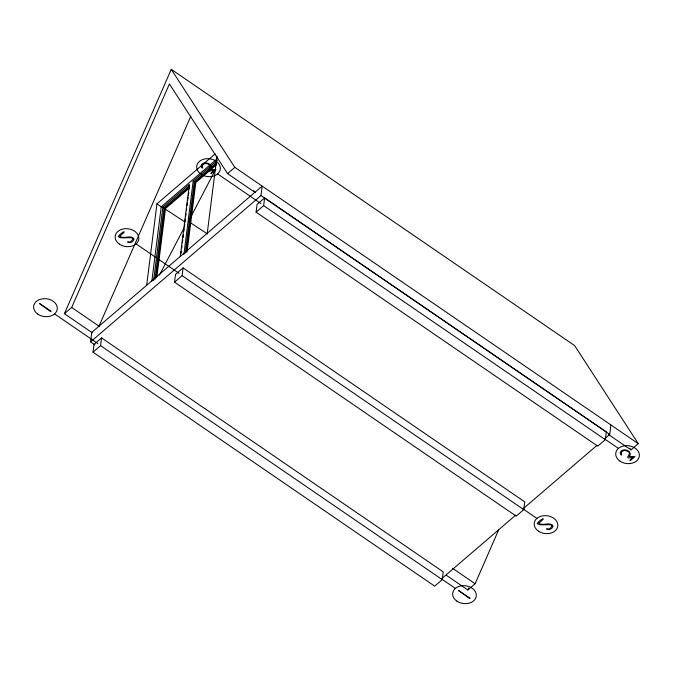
<?xml version="1.0" encoding="UTF-8"?>
<svg xmlns="http://www.w3.org/2000/svg" width="673" height="673" viewBox="0 0 673 673"><rect width="100%" height="100%" fill="white"/><g stroke="black" fill="none" stroke-linecap="round" stroke-linejoin="round"><path stroke-width="1.01" d="M90.552 341.876L91.747 332.412L262.167 186.101L260.973 195.557L90.552 341.876L94.893 344.845M93.017 352.156L93.993 344.399L101.564 337.896L443.221 571.882L442.245 579.638L434.674 586.141L93.017 352.156L100.588 345.653L101.564 337.896M146.664 285.268L156.944 203.852L215.15 153.89M151.837 281.095L161.226 206.788L217.034 158.87M153.604 280.498L162.874 207.099L189.382 184.343L180.246 256.707M155 279.211L164.019 207.881L189.744 185.79M156.077 277.419L164.843 208.041L189.458 186.901L189.197 188.978M156.885 276.855L165.524 208.504L189.349 188.053M174.551 282.155L175.527 274.399L183.106 267.896L524.763 501.881L523.779 509.638L516.208 516.141L174.551 282.155L182.122 275.652L183.106 267.896M181.079 253.183L181.348 251.113M181.735 248.001L181.996 245.931M182.391 242.827L182.787 239.714M183.048 237.645L183.435 234.541M183.83 231.436L184.091 229.358M184.486 226.254L184.747 224.185M185.008 222.115L185.403 219.003M185.79 215.898L186.051 213.829M186.446 210.725L186.707 208.647M187.102 205.543L187.489 202.438M187.759 200.369L188.146 197.256M188.406 195.187L188.802 192.083M183.897 254.487L193.176 181.087L217.345 160.342M185.302 253.199L194.312 181.87L216.142 163.127M186.244 252.442L195.136 182.03L216.58 163.623M187.052 251.879L195.818 182.492L216.462 164.767M207.25 233.245L217.017 155.959M256.085 212.155L257.069 204.399L264.64 197.896L606.297 431.881L605.313 439.637L597.742 446.14L256.085 212.155L263.656 205.652L264.64 197.896M605.75 437.829L609.738 434.413L610.933 424.949M92.176 332.706L64.415 313.694L171.253 69.344L574.683 345.636L638.265 443.667L630.996 449.909L608.434 434.464M64.415 313.694L71.683 307.452L169.411 83.948L227.567 173.626L255.328 192.638M99.015 326.169L190.846 116.151M446.157 575.129L467.844 589.985L468.686 588.059M467.844 589.985L475.113 583.743L498.701 529.794M159.451 275.114L184.15 227.726M188.953 220.525L215.596 169.411M227.567 173.626L234.835 167.384L638.265 443.667M441.707 578.671L515.762 515.089M522.929 508.931L596.993 445.349M188.465 221.451L207.52 233.96M164.061 208.293L184.839 221.939M260.973 195.557L609.738 434.413M217.631 173.903L261.006 203.616M604.556 438.897L618.445 448.403M263.656 205.652L605.313 439.637M193.176 181.087L194.312 181.87M162.874 207.099L164.019 207.881M156.944 203.852L161.966 207.292M136.097 243.912L179.136 273.381M523.131 508.973L536.903 518.403M182.122 275.652L523.779 509.638M71.683 307.452L99.444 326.464M452.55 568.29L475.113 583.743M54.555 313.912L97.863 343.567M441.513 578.915L455.369 588.404M100.588 345.653L442.245 579.638M629.852 448.151L630.996 449.909M253.755 190.585L254.899 192.343M171.253 69.344L234.835 167.384M202.102 166.029C203.894 169.613 200.571 168.115 201.362 165.306A5.258 3.962 7.2 0 1 202.228 164.035A4.383 3.306 7.2 0 1 203.583 163.219L205.433 162.874A4.518 3.407 7.2 0 1 207.427 163.135C210.237 163.707 212.954 167.274 210.077 169.554L215.957 169.689L211.103 173.743L210.834 173.18L214.376 170.143C201.227 173.314 216.26 166.155 207.217 163.783A3.929 2.961 7.2 0 0 205.551 163.547L203.33 164.212L202.102 166.029M621.129 453.005C622.929 456.588 619.606 455.091 620.388 452.281A5.258 3.962 7.2 0 1 621.263 451.011A4.383 3.306 7.2 0 1 622.618 450.195L624.46 449.842A4.518 3.407 7.2 0 1 626.454 450.111C629.263 450.683 631.989 454.25 629.104 456.53L634.992 456.656L630.138 460.719L629.861 460.155L633.402 457.118C620.262 460.29 635.295 453.131 626.252 450.75A3.929 2.961 7.2 0 0 624.586 450.523L622.365 451.188L621.129 453.005M133.843 239.277L133.094 241.06L131.092 242.356A3.903 2.944 7.2 0 1 129.224 242.591L127.534 241.969L129.561 241.969A2.675 2.011 7.2 0 0 130.739 241.767C138.386 234.221 120.938 240.286 118.162 236.45C122.637 231.041 128.568 229.443 119.626 236.223C123.832 239.209 129.056 235.281 133.094 237.83A2.928 2.212 7.2 0 1 133.767 238.881L133.843 239.277M552.87 526.252L552.129 528.036L550.127 529.331A3.903 2.944 7.2 0 1 548.259 529.567L546.56 528.936L548.596 528.944A2.675 2.011 7.2 0 0 549.774 528.742C557.412 521.196 539.965 527.262 537.197 523.426C541.672 518.017 547.595 516.418 538.661 523.19C542.859 526.185 548.083 522.256 552.129 524.805A2.928 2.212 7.2 0 1 552.802 525.857L552.87 526.252M39.657 303.649L50.399 311.431L51.123 311.263L39.657 303.649M458.692 590.625L469.426 598.406L470.149 598.238L458.692 590.625M200.949 174.172A11.887 8.959 7.2 0 0 220.197 169.823A11.887 8.959 7.2 0 0 204.415 159.013A11.887 8.959 7.2 0 0 200.949 174.172M619.976 461.14A11.887 8.959 7.2 0 0 639.232 456.79A11.887 8.959 7.2 0 0 623.45 445.989A11.887 8.959 7.2 0 0 619.976 461.14M119.407 244.173A11.887 8.959 7.2 0 0 138.663 239.824A11.887 8.959 7.2 0 0 122.881 229.013A11.887 8.959 7.2 0 0 119.407 244.173M538.442 531.148A11.887 8.959 7.2 0 0 557.69 526.791A11.887 8.959 7.2 0 0 541.916 515.989A11.887 8.959 7.2 0 0 538.442 531.148M37.873 314.173A11.887 8.959 7.2 0 0 57.129 309.824A11.887 8.959 7.2 0 0 41.347 299.014A11.887 8.959 7.2 0 0 37.873 314.173M456.908 601.149A11.887 8.959 7.2 0 0 476.156 596.8A11.887 8.959 7.2 0 0 460.374 585.99A11.887 8.959 7.2 0 0 456.908 601.149"/></g></svg>
